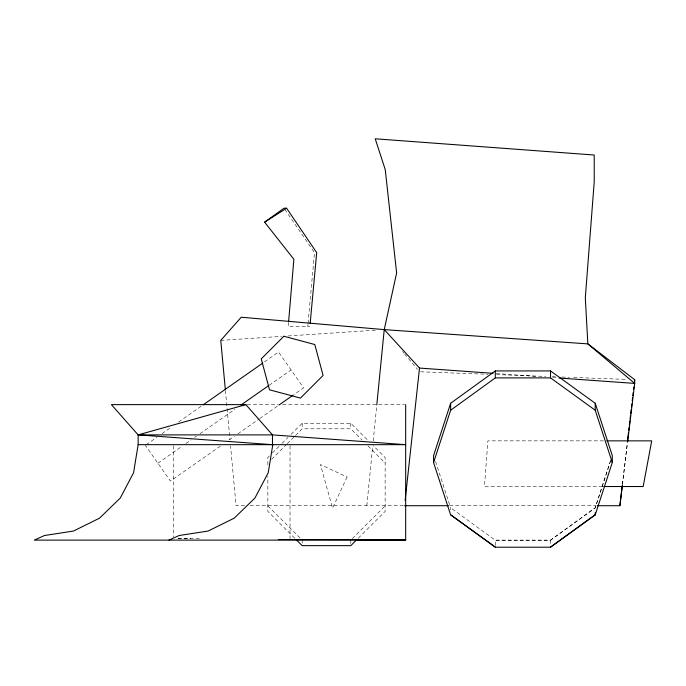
<?xml version="1.0" encoding="UTF-8"?>
<svg xmlns="http://www.w3.org/2000/svg" width="686" height="686" viewBox="0 0 686 686"><rect width="100%" height="100%" fill="white"/><g stroke="black" fill="none" stroke-linecap="round" stroke-linejoin="round"><path stroke-width="0.51" stroke-dasharray="3.43 2.57" d="M288.566 322.266L288.206 326.536L309.883 326.536M307.791 326.536L307.98 324.427M308.074 323.363L314.488 252.637L284.63 209.076M366.83 505.711L372.704 446.303M373.227 441.004L376.691 405.992M622.382 484.539L627.356 442.187M622.468 484.445L627.484 442.967M610.643 460.478L595.216 507.769L550.541 540.114L495.318 540.114L495.318 546.219M610.643 460.623L595.216 507.914L550.541 540.251L495.318 540.251L450.633 507.769L450.633 509.904M269.341 456.001L267.849 457.493L267.849 465.905M272.333 453.026L281.294 444.099M282.04 443.353L288.009 437.402M291.001 434.427L302.2 423.271L350.786 423.271L368.708 441.124M271.579 459.303L286.516 444.425M287.262 443.679L294.731 436.236M295.477 435.499L302.2 428.801L350.786 428.801L361.985 439.958M352.278 538.621L385.138 505.891M358.255 538.201L385.138 511.422L385.138 457.493L373.184 445.583M146.238 444.7L156.751 437.334M162.007 433.655L171.646 426.906M178.652 422.001L202.31 405.435M264.522 361.874L278.542 352.055L303.581 387.822L293.942 394.57M157.883 463.196L182.416 446.011M185.915 443.559L191.171 439.88M194.678 437.428L196.436 436.202M199.935 433.749L234.981 409.208M269.152 385.275L291.061 369.943M220.343 446.106L170.402 481.075L145.355 445.308M229.107 439.975L234.363 436.287M237.87 433.835L258.896 419.112M259.771 418.494L278.173 405.615M220.772 340.393L281.672 336.372M288.086 335.951L376.76 330.103M247.303 404.62L278.336 404.62M282.615 404.62L404.603 404.62M603.517 440.858L487.892 440.858L484.462 486.528L602.694 486.528M244.645 505.711L236.07 505.711L230.547 445.986M250.004 505.711L404.56 505.711M449.553 505.711L596.323 505.711M178.026 538.347L199.403 538.51M178.017 538.364L190.819 538.51M420.578 371.795L488.029 374.29M496.595 374.607L545.842 376.434M552.264 376.674L555.471 376.794M561.894 377.026L569.389 377.309M573.676 377.463L627.201 379.444M496.21 373.536L536.692 376.425M552.667 377.566L556.929 377.866M367.962 445.909L385.138 463.024M267.849 505.891L302.2 540.114L302.2 545.644M294.731 538.201L267.849 511.422L267.849 476.427M402.553 351.498L403.908 353.119M404.586 353.925L417.474 369.325M435.541 461.489L450.633 507.914M225.411 390.523L229.947 439.589M550.541 540.114L550.541 544.23M350.786 423.271L350.786 428.801M350.786 540.114L350.786 545.644M302.2 423.271L302.2 428.801M290.032 445.746L290.032 538.604M173.747 445.737L173.747 537.249M347.09 477.002L332.573 508.137L320.413 464.568L347.09 477.002"/><path stroke-width="1.03" d="M288.66 321.194L293.882 259.291L264.616 222.153L284.038 208.21L286.594 208.21L316.692 252.637L310.175 323.363M376.794 404.929L384.237 329.614L396.628 272.951L385.249 169.665L375.208 138.786L594.222 155.027L594.222 181.824L585.312 297.844L587.851 343.883L634.696 383.405L627.613 441.904M405.134 500.42L419.515 368.073L384.237 329.614L241.232 317.232L220.772 340.393L225.317 389.451M597.395 505.711L619.895 505.711L622.253 485.594M627.484 441.132L628.479 432.66M628.728 430.542L629.096 427.369M629.345 425.251L629.842 421.015M630.091 418.897L630.468 415.725M630.717 413.607L631.214 409.37M631.463 407.252L631.832 404.071M632.209 400.898L632.578 397.726M632.826 395.608L633.204 392.426M633.572 389.254L633.821 387.136M634.198 383.963L634.696 379.727L587.851 343.883L384.237 329.614M619.895 505.711L622.339 485.508M245.871 404.62L138.143 434.89L272.471 444.674L272.471 434.89L245.871 404.62L111.406 404.62L138.143 434.89L138.143 444.674L133.564 472.748L120.264 498.062L99.547 518.162L73.445 531.058L44.513 535.509L34.3 540.114L405.675 540.114L405.675 404.62M272.805 444.674L268.226 472.748L254.926 498.062L234.209 518.162L208.107 531.058L179.175 535.509L168.962 540.114M450.633 403.265L433.569 455.59L433.569 462.553L450.633 514.877L495.318 547.214L550.541 547.214L595.216 514.877L612.289 462.553L612.289 455.59L595.216 403.265L550.541 370.929L495.318 370.929L450.633 403.265L450.633 410.228L433.569 462.553M356.754 539.693L350.786 545.644L302.2 545.644L296.223 539.693M450.633 410.228L495.318 377.892L550.541 377.892L595.216 410.228L612.289 462.553M550.541 547.076L595.216 514.74M203.185 404.817L262.764 363.1M241.12 404.911L268.277 385.892M279.048 404.997L293.068 395.187M264.616 222.153L286.594 208.21M138.143 434.89L272.471 434.89L405.675 444.674L138.143 444.674M606.733 440.858L651.7 440.858L643.176 486.528L603.757 486.528M404.56 505.711L448.481 505.711M405.675 539.676L278.293 539.539M355.442 539.719L405.675 540.114M419.515 368.073L493.011 373.313M559.064 378.02L634.696 383.405L634.696 379.727M450.633 514.74L495.318 547.076M595.216 403.265L595.216 410.228M595.216 512.751L595.216 514.877M550.541 370.929L550.541 377.892M495.318 370.929L495.318 377.892M283.875 336.251L261.237 358.889L269.521 389.811L300.451 398.103L323.089 375.456L314.797 344.535L283.875 336.251"/></g></svg>
